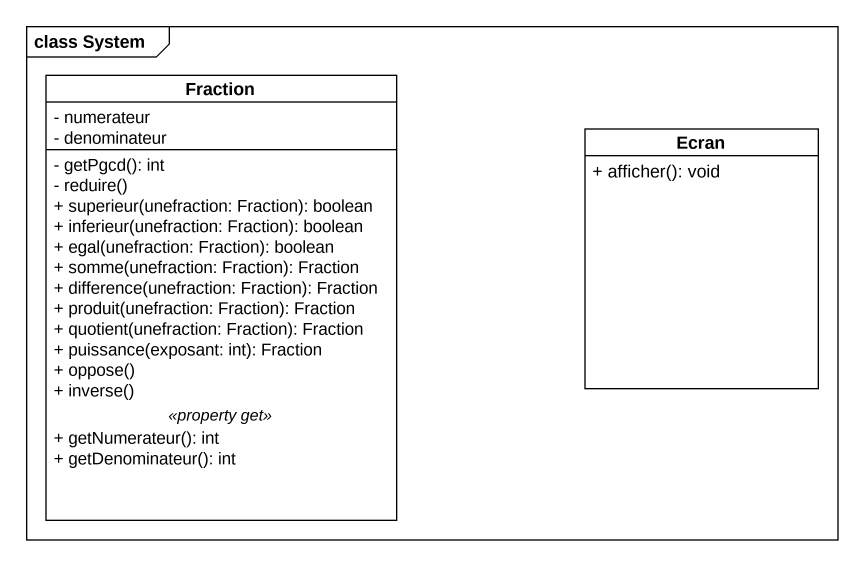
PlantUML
@startuml
mainframe class System
hide circle
hide empty members
skinparam classAttributeIconSize 0
class Fraction {
  - numerateur
  - denominateur
  --
  - getPgcd(): int
  - reduire()
  + superieur(unefraction: Fraction): boolean
  + inferieur(unefraction: Fraction): boolean
  + egal(unefraction: Fraction): boolean
  + somme(unefraction: Fraction): Fraction
  + difference(unefraction: Fraction): Fraction
  + produit(unefraction: Fraction): Fraction
  + quotient(unefraction: Fraction): Fraction
  + puissance(exposant: int): Fraction
  + oppose()
  + inverse()
  .. <<property get>> ..
  + getNumerateur(): int
  + getDenominateur(): int
}
class Ecran {
  + afficher(): void
}
@enduml
